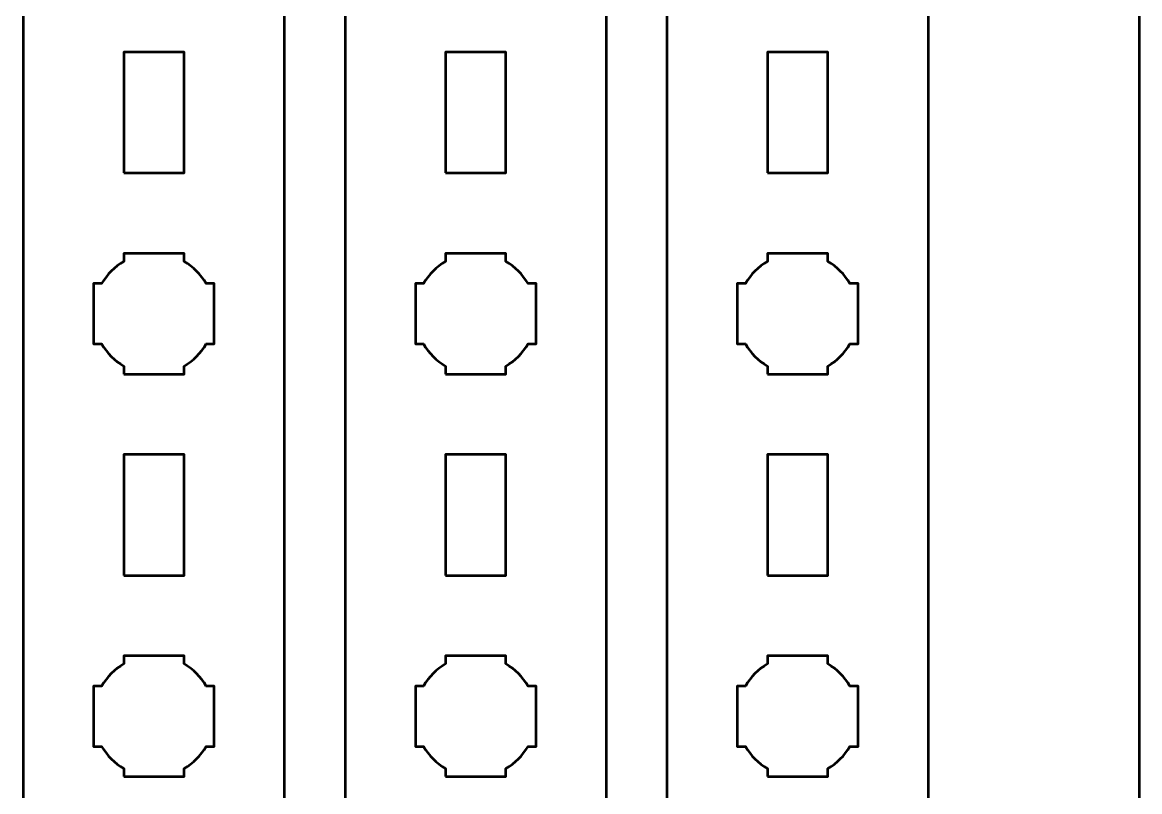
# Model space of a CAD drawing. Header units: centimetres. Extents: x -21 to 0, y -29.7 to 0.
# Drawn here: x -5.55 to 0, y -26.02 to -22.2 of the extents above; entities that cross this region are included whole.
import ezdxf

# ---------------------------------------------------------------- set-up
doc = ezdxf.new("R2010")
doc.units = ezdxf.units.CM
doc.header["$MEASUREMENT"] = 0
doc.layers.add('Layer 1', color=7, linetype='Continuous')

msp = doc.modelspace()

# ---------------------------------------------------------------- linework, layer by layer
at = {"layer": 'Layer 1', "color": 1, "lineweight": 53}
msp.add_open_spline([(-21.00003, -29.19995), (-21.00003, -29.19995), (-21.00003, -5.89992), (-21.00003, -5.89992), (-21.00003, -5.89992), (-21.00003, -5.81709), (-20.93286, -5.74992), (-20.85003, -5.74992), (-20.85003, -5.74992), (-20.7672, -5.74992), (-20.70003, -5.68275), (-20.70003, -5.59992), (-20.70003, -5.59992), (-20.70003, -5.51709), (-20.7672, -5.44992), (-20.85003, -5.44992), (-20.85003, -5.44992), (-20.93286, -5.44992), (-21.00003, -5.38275), (-21.00003, -5.29992), (-21.00003, -5.29992), (-21.00003, -5.21709), (-20.93286, -5.14992), (-20.85003, -5.14992), (-20.85003, -5.14992), (-20.7672, -5.14992), (-20.70003, -5.08275), (-20.70003, -4.99992), (-20.70003, -4.99992), (-20.70003, -4.91709), (-20.7672, -4.84992), (-20.85003, -4.84992), (-20.85003, -4.84992), (-20.93286, -4.84992), (-21.00003, -4.78275), (-21.00003, -4.69992), (-21.00003, -4.69992), (-21.00003, -4.61709), (-20.93286, -4.54992), (-20.85003, -4.54992), (-20.85003, -4.54992), (-20.7672, -4.54992), (-20.70003, -4.48275), (-20.70003, -4.39992), (-20.70003, -4.39992), (-20.70003, -4.31709), (-20.7672, -4.24992), (-20.85003, -4.24992), (-20.85003, -4.24992), (-20.93286, -4.24992), (-21.00003, -4.18275), (-21.00003, -4.09992), (-21.00003, -4.09992), (-21.00003, -4.01709), (-20.93286, -3.94992), (-20.85003, -3.94992), (-20.85003, -3.94992), (-20.7672, -3.94992), (-20.70003, -3.88275), (-20.70003, -3.79992), (-20.70003, -3.79992), (-20.70003, -3.71709), (-20.7672, -3.64992), (-20.85003, -3.64992), (-20.85003, -3.64992), (-20.93286, -3.64992), (-21.00003, -3.58275), (-21.00003, -3.49992), (-21.00003, -3.49992), (-21.00003, -3.41709), (-20.93286, -3.34992), (-20.85003, -3.34992), (-20.85003, -3.34992), (-20.7672, -3.34992), (-20.70003, -3.28275), (-20.70003, -3.19992), (-20.70003, -3.19992), (-20.70003, -3.11709), (-20.7672, -3.04992), (-20.85003, -3.04992), (-20.85003, -3.04992), (-20.93286, -3.04992), (-21.00003, -2.98275), (-21.00003, -2.89992), (-21.00003, -2.89992), (-21.00003, -2.81709), (-20.93286, -2.74992), (-20.85003, -2.74992), (-20.85003, -2.74992), (-20.7672, -2.74992), (-20.70003, -2.68275), (-20.70003, -2.59992), (-20.70003, -2.59992), (-20.70003, -2.51709), (-20.7672, -2.44992), (-20.85003, -2.44992), (-20.85003, -2.44992), (-20.93286, -2.44992), (-21.00003, -2.38275), (-21.00003, -2.29992), (-21.00003, -2.29992), (-21.00003, -2.21709), (-20.93286, -2.14992), (-20.85003, -2.14992), (-20.85003, -2.14992), (-20.7672, -2.14992), (-20.70003, -2.08275), (-20.70003, -1.99992), (-20.70003, -1.99992), (-20.70003, -1.91709), (-20.7672, -1.84992), (-20.85003, -1.84992), (-20.85003, -1.84992), (-20.93286, -1.84992), (-21.00003, -1.78275), (-21.00003, -1.69992), (-21.00003, -1.69992), (-21.00003, -1.61709), (-20.93286, -1.54992), (-20.85003, -1.54992), (-20.85003, -1.54992), (-20.7672, -1.54992), (-20.70003, -1.48275), (-20.70003, -1.39992), (-20.70003, -1.39992), (-20.70003, -1.31709), (-20.7672, -1.24992), (-20.85003, -1.24992), (-20.85003, -1.24992), (-20.93286, -1.24992), (-21.00003, -1.18275), (-21.00003, -1.09992), (-21.00003, -1.09992), (-21.00003, -1.09992), (-21.00003, -0.49992), (-21.00003, -0.49992), (-21.00003, -0.49992), (-21.00003, -0.22295), (-20.77694, 0.00004), (-20.49994, 0.00004), (-20.49994, 0.00004), (-20.49994, 0.00004), (-0.50008, 0.00004), (-0.50008, 0.00004), (-0.50008, 0.00004), (-0.22294, 0.00004), (0.00002, -0.22295), (0.00002, -0.49992), (0.00002, -0.49992), (0.00002, -0.49992), (0.00002, -29.19995), (0.00002, -29.19995), (0.00002, -29.19995), (0.00002, -29.47695), (-0.22294, -29.70004), (-0.50008, -29.70004), (-0.50008, -29.70004), (-0.50008, -29.70004), (-20.49994, -29.70004), (-20.49994, -29.70004), (-20.49994, -29.70004), (-20.77694, -29.70004), (-21.00003, -29.47695), (-21.00003, -29.19995)], degree=3, knots=[0, 0, 0, 0, 0.0243902, 0.0243902, 0.0243902, 0.0243902, 0.0487805, 0.0487805, 0.0487805, 0.0487805, 0.0731707, 0.0731707, 0.0731707, 0.0731707, 0.097561, 0.097561, 0.097561, 0.097561, 0.1219512, 0.1219512, 0.1219512, 0.1219512, 0.1463415, 0.1463415, 0.1463415, 0.1463415, 0.1707317, 0.1707317, 0.1707317, 0.1707317, 0.195122, 0.195122, 0.195122, 0.195122, 0.2195122, 0.2195122, 0.2195122, 0.2195122, 0.2439024, 0.2439024, 0.2439024, 0.2439024, 0.2682927, 0.2682927, 0.2682927, 0.2682927, 0.2926829, 0.2926829, 0.2926829, 0.2926829, 0.3170732, 0.3170732, 0.3170732, 0.3170732, 0.3414634, 0.3414634, 0.3414634, 0.3414634, 0.3658537, 0.3658537, 0.3658537, 0.3658537, 0.3902439, 0.3902439, 0.3902439, 0.3902439, 0.4146341, 0.4146341, 0.4146341, 0.4146341, 0.4390244, 0.4390244, 0.4390244, 0.4390244, 0.4634146, 0.4634146, 0.4634146, 0.4634146, 0.4878049, 0.4878049, 0.4878049, 0.4878049, 0.5121951, 0.5121951, 0.5121951, 0.5121951, 0.5365854, 0.5365854, 0.5365854, 0.5365854, 0.5609756, 0.5609756, 0.5609756, 0.5609756, 0.5853659, 0.5853659, 0.5853659, 0.5853659, 0.6097561, 0.6097561, 0.6097561, 0.6097561, 0.6341463, 0.6341463, 0.6341463, 0.6341463, 0.6585366, 0.6585366, 0.6585366, 0.6585366, 0.6829268, 0.6829268, 0.6829268, 0.6829268, 0.7073171, 0.7073171, 0.7073171, 0.7073171, 0.7317073, 0.7317073, 0.7317073, 0.7317073, 0.7560976, 0.7560976, 0.7560976, 0.7560976, 0.7804878, 0.7804878, 0.7804878, 0.7804878, 0.804878, 0.804878, 0.804878, 0.804878, 0.8292683, 0.8292683, 0.8292683, 0.8292683, 0.8536585, 0.8536585, 0.8536585, 0.8536585, 0.8780488, 0.8780488, 0.8780488, 0.8780488, 0.902439, 0.902439, 0.902439, 0.902439, 0.9268293, 0.9268293, 0.9268293, 0.9268293, 0.9512195, 0.9512195, 0.9512195, 0.9512195, 0.9756098, 0.9756098, 0.9756098, 0.9756098, 1, 1, 1, 1], dxfattribs=at)
at = {"layer": 'Layer 1', "color": 114, "lineweight": 53}
for points in [[(-4.75, -28.3), (-4.75, -28.3), (-5.05, -28.3), (-5.05, -28.3), (-5.05, -28.3), (-5.32609, -28.3), (-5.55, -28.07609), (-5.55, -27.8), (-5.55, -27.8), (-5.55, -27.8), (-5.55, -15.5), (-5.55, -15.5), (-5.55, -15.5), (-5.55, -15.22391), (-5.32609, -15), (-5.05, -15), (-5.05, -15), (-5.05, -15), (-4.75, -15), (-4.75, -15), (-4.75, -15), (-4.47391, -15), (-4.25, -15.22391), (-4.25, -15.5), (-4.25, -15.5), (-4.25, -15.5), (-4.25, -27.8), (-4.25, -27.8), (-4.25, -27.8), (-4.25, -28.07609), (-4.47391, -28.3), (-4.75, -28.3)], [(-3.15, -28.3), (-3.15, -28.3), (-3.45, -28.3), (-3.45, -28.3), (-3.45, -28.3), (-3.72609, -28.3), (-3.95, -28.07609), (-3.95, -27.8), (-3.95, -27.8), (-3.95, -27.8), (-3.95, -15.5), (-3.95, -15.5), (-3.95, -15.5), (-3.95, -15.22391), (-3.72609, -15), (-3.45, -15), (-3.45, -15), (-3.45, -15), (-3.15, -15), (-3.15, -15), (-3.15, -15), (-2.87391, -15), (-2.65, -15.22391), (-2.65, -15.5), (-2.65, -15.5), (-2.65, -15.5), (-2.65, -27.8), (-2.65, -27.8), (-2.65, -27.8), (-2.65, -28.07609), (-2.87391, -28.3), (-3.15, -28.3)], [(-1.55, -28.3), (-1.55, -28.3), (-1.85, -28.3), (-1.85, -28.3), (-1.85, -28.3), (-2.12609, -28.3), (-2.35, -28.07609), (-2.35, -27.8), (-2.35, -27.8), (-2.35, -27.8), (-2.35, -15.5), (-2.35, -15.5), (-2.35, -15.5), (-2.35, -15.22391), (-2.12609, -15), (-1.85, -15), (-1.85, -15), (-1.85, -15), (-1.55, -15), (-1.55, -15), (-1.55, -15), (-1.27391, -15), (-1.05, -15.22391), (-1.05, -15.5), (-1.05, -15.5), (-1.05, -15.5), (-1.05, -27.8), (-1.05, -27.8), (-1.05, -27.8), (-1.05, -28.07609), (-1.27391, -28.3), (-1.55, -28.3)]]:
    msp.add_open_spline(points, degree=3, knots=[0, 0, 0, 0, 0.125, 0.125, 0.125, 0.125, 0.25, 0.25, 0.25, 0.25, 0.375, 0.375, 0.375, 0.375, 0.5, 0.5, 0.5, 0.5, 0.625, 0.625, 0.625, 0.625, 0.75, 0.75, 0.75, 0.75, 0.875, 0.875, 0.875, 0.875, 1, 1, 1, 1], dxfattribs=at)
at = {"layer": 'Layer 1', "lineweight": 53}
for points, knots in [([(-5.05, -22.95), (-5.05, -22.95), (-5.05, -22.35), (-5.05, -22.35), (-5.05, -22.35), (-5.05, -22.35), (-4.75, -22.35), (-4.75, -22.35), (-4.75, -22.35), (-4.75, -22.35), (-4.75, -22.95), (-4.75, -22.95), (-4.75, -22.95), (-4.75, -22.95), (-5.05, -22.95), (-5.05, -22.95)], [0, 0, 0, 0, 0.25, 0.25, 0.25, 0.25, 0.5, 0.5, 0.5, 0.5, 0.75, 0.75, 0.75, 0.75, 1, 1, 1, 1]), ([(-3.45, -22.95), (-3.45, -22.95), (-3.45, -22.35), (-3.45, -22.35), (-3.45, -22.35), (-3.45, -22.35), (-3.15, -22.35), (-3.15, -22.35), (-3.15, -22.35), (-3.15, -22.35), (-3.15, -22.95), (-3.15, -22.95), (-3.15, -22.95), (-3.15, -22.95), (-3.45, -22.95), (-3.45, -22.95)], [0, 0, 0, 0, 0.25, 0.25, 0.25, 0.25, 0.5, 0.5, 0.5, 0.5, 0.75, 0.75, 0.75, 0.75, 1, 1, 1, 1]), ([(-1.85, -22.95), (-1.85, -22.95), (-1.85, -22.35), (-1.85, -22.35), (-1.85, -22.35), (-1.85, -22.35), (-1.55, -22.35), (-1.55, -22.35), (-1.55, -22.35), (-1.55, -22.35), (-1.55, -22.95), (-1.55, -22.95), (-1.55, -22.95), (-1.55, -22.95), (-1.85, -22.95), (-1.85, -22.95)], [0, 0, 0, 0, 0.25, 0.25, 0.25, 0.25, 0.5, 0.5, 0.5, 0.5, 0.75, 0.75, 0.75, 0.75, 1, 1, 1, 1]), ([(-5.05, -23.95), (-5.05, -23.95), (-5.05, -23.90985), (-5.05, -23.90985), (-5.05, -23.90985), (-5.09553, -23.8835), (-5.1335, -23.84553), (-5.15985, -23.8), (-5.15985, -23.8), (-5.15985, -23.8), (-5.2, -23.8), (-5.2, -23.8), (-5.2, -23.8), (-5.2, -23.8), (-5.2, -23.65), (-5.2, -23.65), (-5.2, -23.65), (-5.2, -23.65), (-5.2, -23.5), (-5.2, -23.5), (-5.2, -23.5), (-5.2, -23.5), (-5.15985, -23.5), (-5.15985, -23.5), (-5.15985, -23.5), (-5.1335, -23.45447), (-5.09553, -23.4165), (-5.05, -23.39015), (-5.05, -23.39015), (-5.05, -23.39015), (-5.05, -23.35), (-5.05, -23.35), (-5.05, -23.35), (-5.05, -23.35), (-4.9, -23.35), (-4.9, -23.35), (-4.9, -23.35), (-4.9, -23.35), (-4.75, -23.35), (-4.75, -23.35), (-4.75, -23.35), (-4.75, -23.35), (-4.75, -23.39015), (-4.75, -23.39015), (-4.75, -23.39015), (-4.70447, -23.4165), (-4.6665, -23.45447), (-4.64015, -23.5), (-4.64015, -23.5), (-4.64015, -23.5), (-4.6, -23.5), (-4.6, -23.5), (-4.6, -23.5), (-4.6, -23.5), (-4.6, -23.65), (-4.6, -23.65), (-4.6, -23.65), (-4.6, -23.65), (-4.6, -23.8), (-4.6, -23.8), (-4.6, -23.8), (-4.6, -23.8), (-4.64015, -23.8), (-4.64015, -23.8), (-4.64015, -23.8), (-4.6665, -23.84553), (-4.70447, -23.8835), (-4.75, -23.90985), (-4.75, -23.90985), (-4.75, -23.90985), (-4.75, -23.95), (-4.75, -23.95), (-4.75, -23.95), (-4.75, -23.95), (-4.9, -23.95), (-4.9, -23.95), (-4.9, -23.95), (-4.9, -23.95), (-5.05, -23.95), (-5.05, -23.95)], [0, 0, 0, 0, 0.05, 0.05, 0.05, 0.05, 0.1, 0.1, 0.1, 0.1, 0.15, 0.15, 0.15, 0.15, 0.2, 0.2, 0.2, 0.2, 0.25, 0.25, 0.25, 0.25, 0.3, 0.3, 0.3, 0.3, 0.35, 0.35, 0.35, 0.35, 0.4, 0.4, 0.4, 0.4, 0.45, 0.45, 0.45, 0.45, 0.5, 0.5, 0.5, 0.5, 0.55, 0.55, 0.55, 0.55, 0.6, 0.6, 0.6, 0.6, 0.65, 0.65, 0.65, 0.65, 0.7, 0.7, 0.7, 0.7, 0.75, 0.75, 0.75, 0.75, 0.8, 0.8, 0.8, 0.8, 0.85, 0.85, 0.85, 0.85, 0.9, 0.9, 0.9, 0.9, 0.95, 0.95, 0.95, 0.95, 1, 1, 1, 1]), ([(-3.45, -23.95), (-3.45, -23.95), (-3.45, -23.90985), (-3.45, -23.90985), (-3.45, -23.90985), (-3.49553, -23.8835), (-3.5335, -23.84553), (-3.55985, -23.8), (-3.55985, -23.8), (-3.55985, -23.8), (-3.6, -23.8), (-3.6, -23.8), (-3.6, -23.8), (-3.6, -23.8), (-3.6, -23.65), (-3.6, -23.65), (-3.6, -23.65), (-3.6, -23.65), (-3.6, -23.5), (-3.6, -23.5), (-3.6, -23.5), (-3.6, -23.5), (-3.55985, -23.5), (-3.55985, -23.5), (-3.55985, -23.5), (-3.5335, -23.45447), (-3.49553, -23.4165), (-3.45, -23.39015), (-3.45, -23.39015), (-3.45, -23.39015), (-3.45, -23.35), (-3.45, -23.35), (-3.45, -23.35), (-3.45, -23.35), (-3.3, -23.35), (-3.3, -23.35), (-3.3, -23.35), (-3.3, -23.35), (-3.15, -23.35), (-3.15, -23.35), (-3.15, -23.35), (-3.15, -23.35), (-3.15, -23.39015), (-3.15, -23.39015), (-3.15, -23.39015), (-3.10447, -23.4165), (-3.0665, -23.45447), (-3.04015, -23.5), (-3.04015, -23.5), (-3.04015, -23.5), (-3, -23.5), (-3, -23.5), (-3, -23.5), (-3, -23.5), (-3, -23.65), (-3, -23.65), (-3, -23.65), (-3, -23.65), (-3, -23.8), (-3, -23.8), (-3, -23.8), (-3, -23.8), (-3.04015, -23.8), (-3.04015, -23.8), (-3.04015, -23.8), (-3.0665, -23.84553), (-3.10447, -23.8835), (-3.15, -23.90985), (-3.15, -23.90985), (-3.15, -23.90985), (-3.15, -23.95), (-3.15, -23.95), (-3.15, -23.95), (-3.15, -23.95), (-3.3, -23.95), (-3.3, -23.95), (-3.3, -23.95), (-3.3, -23.95), (-3.45, -23.95), (-3.45, -23.95)], [0, 0, 0, 0, 0.05, 0.05, 0.05, 0.05, 0.1, 0.1, 0.1, 0.1, 0.15, 0.15, 0.15, 0.15, 0.2, 0.2, 0.2, 0.2, 0.25, 0.25, 0.25, 0.25, 0.3, 0.3, 0.3, 0.3, 0.35, 0.35, 0.35, 0.35, 0.4, 0.4, 0.4, 0.4, 0.45, 0.45, 0.45, 0.45, 0.5, 0.5, 0.5, 0.5, 0.55, 0.55, 0.55, 0.55, 0.6, 0.6, 0.6, 0.6, 0.65, 0.65, 0.65, 0.65, 0.7, 0.7, 0.7, 0.7, 0.75, 0.75, 0.75, 0.75, 0.8, 0.8, 0.8, 0.8, 0.85, 0.85, 0.85, 0.85, 0.9, 0.9, 0.9, 0.9, 0.95, 0.95, 0.95, 0.95, 1, 1, 1, 1]), ([(-1.85, -23.95), (-1.85, -23.95), (-1.85, -23.90985), (-1.85, -23.90985), (-1.85, -23.90985), (-1.89553, -23.8835), (-1.9335, -23.84553), (-1.95985, -23.8), (-1.95985, -23.8), (-1.95985, -23.8), (-2, -23.8), (-2, -23.8), (-2, -23.8), (-2, -23.8), (-2, -23.65), (-2, -23.65), (-2, -23.65), (-2, -23.65), (-2, -23.5), (-2, -23.5), (-2, -23.5), (-2, -23.5), (-1.95985, -23.5), (-1.95985, -23.5), (-1.95985, -23.5), (-1.9335, -23.45447), (-1.89553, -23.4165), (-1.85, -23.39015), (-1.85, -23.39015), (-1.85, -23.39015), (-1.85, -23.35), (-1.85, -23.35), (-1.85, -23.35), (-1.85, -23.35), (-1.7, -23.35), (-1.7, -23.35), (-1.7, -23.35), (-1.7, -23.35), (-1.55, -23.35), (-1.55, -23.35), (-1.55, -23.35), (-1.55, -23.35), (-1.55, -23.39015), (-1.55, -23.39015), (-1.55, -23.39015), (-1.50447, -23.4165), (-1.4665, -23.45447), (-1.44015, -23.5), (-1.44015, -23.5), (-1.44015, -23.5), (-1.4, -23.5), (-1.4, -23.5), (-1.4, -23.5), (-1.4, -23.5), (-1.4, -23.65), (-1.4, -23.65), (-1.4, -23.65), (-1.4, -23.65), (-1.4, -23.8), (-1.4, -23.8), (-1.4, -23.8), (-1.4, -23.8), (-1.44015, -23.8), (-1.44015, -23.8), (-1.44015, -23.8), (-1.4665, -23.84553), (-1.50447, -23.8835), (-1.55, -23.90985), (-1.55, -23.90985), (-1.55, -23.90985), (-1.55, -23.95), (-1.55, -23.95), (-1.55, -23.95), (-1.55, -23.95), (-1.7, -23.95), (-1.7, -23.95), (-1.7, -23.95), (-1.7, -23.95), (-1.85, -23.95), (-1.85, -23.95)], [0, 0, 0, 0, 0.05, 0.05, 0.05, 0.05, 0.1, 0.1, 0.1, 0.1, 0.15, 0.15, 0.15, 0.15, 0.2, 0.2, 0.2, 0.2, 0.25, 0.25, 0.25, 0.25, 0.3, 0.3, 0.3, 0.3, 0.35, 0.35, 0.35, 0.35, 0.4, 0.4, 0.4, 0.4, 0.45, 0.45, 0.45, 0.45, 0.5, 0.5, 0.5, 0.5, 0.55, 0.55, 0.55, 0.55, 0.6, 0.6, 0.6, 0.6, 0.65, 0.65, 0.65, 0.65, 0.7, 0.7, 0.7, 0.7, 0.75, 0.75, 0.75, 0.75, 0.8, 0.8, 0.8, 0.8, 0.85, 0.85, 0.85, 0.85, 0.9, 0.9, 0.9, 0.9, 0.95, 0.95, 0.95, 0.95, 1, 1, 1, 1]), ([(-5.05, -24.95), (-5.05, -24.95), (-5.05, -24.35), (-5.05, -24.35), (-5.05, -24.35), (-5.05, -24.35), (-4.75, -24.35), (-4.75, -24.35), (-4.75, -24.35), (-4.75, -24.35), (-4.75, -24.95), (-4.75, -24.95), (-4.75, -24.95), (-4.75, -24.95), (-5.05, -24.95), (-5.05, -24.95)], [0, 0, 0, 0, 0.25, 0.25, 0.25, 0.25, 0.5, 0.5, 0.5, 0.5, 0.75, 0.75, 0.75, 0.75, 1, 1, 1, 1]), ([(-3.45, -24.95), (-3.45, -24.95), (-3.45, -24.35), (-3.45, -24.35), (-3.45, -24.35), (-3.45, -24.35), (-3.15, -24.35), (-3.15, -24.35), (-3.15, -24.35), (-3.15, -24.35), (-3.15, -24.95), (-3.15, -24.95), (-3.15, -24.95), (-3.15, -24.95), (-3.45, -24.95), (-3.45, -24.95)], [0, 0, 0, 0, 0.25, 0.25, 0.25, 0.25, 0.5, 0.5, 0.5, 0.5, 0.75, 0.75, 0.75, 0.75, 1, 1, 1, 1]), ([(-1.85, -24.95), (-1.85, -24.95), (-1.85, -24.35), (-1.85, -24.35), (-1.85, -24.35), (-1.85, -24.35), (-1.55, -24.35), (-1.55, -24.35), (-1.55, -24.35), (-1.55, -24.35), (-1.55, -24.95), (-1.55, -24.95), (-1.55, -24.95), (-1.55, -24.95), (-1.85, -24.95), (-1.85, -24.95)], [0, 0, 0, 0, 0.25, 0.25, 0.25, 0.25, 0.5, 0.5, 0.5, 0.5, 0.75, 0.75, 0.75, 0.75, 1, 1, 1, 1]), ([(-5.05, -25.95), (-5.05, -25.95), (-5.05, -25.90985), (-5.05, -25.90985), (-5.05, -25.90985), (-5.09553, -25.8835), (-5.1335, -25.84553), (-5.15985, -25.8), (-5.15985, -25.8), (-5.15985, -25.8), (-5.2, -25.8), (-5.2, -25.8), (-5.2, -25.8), (-5.2, -25.8), (-5.2, -25.65), (-5.2, -25.65), (-5.2, -25.65), (-5.2, -25.65), (-5.2, -25.5), (-5.2, -25.5), (-5.2, -25.5), (-5.2, -25.5), (-5.15985, -25.5), (-5.15985, -25.5), (-5.15985, -25.5), (-5.1335, -25.45447), (-5.09553, -25.4165), (-5.05, -25.39015), (-5.05, -25.39015), (-5.05, -25.39015), (-5.05, -25.35), (-5.05, -25.35), (-5.05, -25.35), (-5.05, -25.35), (-4.9, -25.35), (-4.9, -25.35), (-4.9, -25.35), (-4.9, -25.35), (-4.75, -25.35), (-4.75, -25.35), (-4.75, -25.35), (-4.75, -25.35), (-4.75, -25.39015), (-4.75, -25.39015), (-4.75, -25.39015), (-4.70447, -25.4165), (-4.6665, -25.45447), (-4.64015, -25.5), (-4.64015, -25.5), (-4.64015, -25.5), (-4.6, -25.5), (-4.6, -25.5), (-4.6, -25.5), (-4.6, -25.5), (-4.6, -25.65), (-4.6, -25.65), (-4.6, -25.65), (-4.6, -25.65), (-4.6, -25.8), (-4.6, -25.8), (-4.6, -25.8), (-4.6, -25.8), (-4.64015, -25.8), (-4.64015, -25.8), (-4.64015, -25.8), (-4.6665, -25.84553), (-4.70447, -25.8835), (-4.75, -25.90985), (-4.75, -25.90985), (-4.75, -25.90985), (-4.75, -25.95), (-4.75, -25.95), (-4.75, -25.95), (-4.75, -25.95), (-4.9, -25.95), (-4.9, -25.95), (-4.9, -25.95), (-4.9, -25.95), (-5.05, -25.95), (-5.05, -25.95)], [0, 0, 0, 0, 0.05, 0.05, 0.05, 0.05, 0.1, 0.1, 0.1, 0.1, 0.15, 0.15, 0.15, 0.15, 0.2, 0.2, 0.2, 0.2, 0.25, 0.25, 0.25, 0.25, 0.3, 0.3, 0.3, 0.3, 0.35, 0.35, 0.35, 0.35, 0.4, 0.4, 0.4, 0.4, 0.45, 0.45, 0.45, 0.45, 0.5, 0.5, 0.5, 0.5, 0.55, 0.55, 0.55, 0.55, 0.6, 0.6, 0.6, 0.6, 0.65, 0.65, 0.65, 0.65, 0.7, 0.7, 0.7, 0.7, 0.75, 0.75, 0.75, 0.75, 0.8, 0.8, 0.8, 0.8, 0.85, 0.85, 0.85, 0.85, 0.9, 0.9, 0.9, 0.9, 0.95, 0.95, 0.95, 0.95, 1, 1, 1, 1]), ([(-3.45, -25.95), (-3.45, -25.95), (-3.45, -25.90985), (-3.45, -25.90985), (-3.45, -25.90985), (-3.49553, -25.8835), (-3.5335, -25.84553), (-3.55985, -25.8), (-3.55985, -25.8), (-3.55985, -25.8), (-3.6, -25.8), (-3.6, -25.8), (-3.6, -25.8), (-3.6, -25.8), (-3.6, -25.65), (-3.6, -25.65), (-3.6, -25.65), (-3.6, -25.65), (-3.6, -25.5), (-3.6, -25.5), (-3.6, -25.5), (-3.6, -25.5), (-3.55985, -25.5), (-3.55985, -25.5), (-3.55985, -25.5), (-3.5335, -25.45447), (-3.49553, -25.4165), (-3.45, -25.39015), (-3.45, -25.39015), (-3.45, -25.39015), (-3.45, -25.35), (-3.45, -25.35), (-3.45, -25.35), (-3.45, -25.35), (-3.3, -25.35), (-3.3, -25.35), (-3.3, -25.35), (-3.3, -25.35), (-3.15, -25.35), (-3.15, -25.35), (-3.15, -25.35), (-3.15, -25.35), (-3.15, -25.39015), (-3.15, -25.39015), (-3.15, -25.39015), (-3.10447, -25.4165), (-3.0665, -25.45447), (-3.04015, -25.5), (-3.04015, -25.5), (-3.04015, -25.5), (-3, -25.5), (-3, -25.5), (-3, -25.5), (-3, -25.5), (-3, -25.65), (-3, -25.65), (-3, -25.65), (-3, -25.65), (-3, -25.8), (-3, -25.8), (-3, -25.8), (-3, -25.8), (-3.04015, -25.8), (-3.04015, -25.8), (-3.04015, -25.8), (-3.0665, -25.84553), (-3.10447, -25.8835), (-3.15, -25.90985), (-3.15, -25.90985), (-3.15, -25.90985), (-3.15, -25.95), (-3.15, -25.95), (-3.15, -25.95), (-3.15, -25.95), (-3.3, -25.95), (-3.3, -25.95), (-3.3, -25.95), (-3.3, -25.95), (-3.45, -25.95), (-3.45, -25.95)], [0, 0, 0, 0, 0.05, 0.05, 0.05, 0.05, 0.1, 0.1, 0.1, 0.1, 0.15, 0.15, 0.15, 0.15, 0.2, 0.2, 0.2, 0.2, 0.25, 0.25, 0.25, 0.25, 0.3, 0.3, 0.3, 0.3, 0.35, 0.35, 0.35, 0.35, 0.4, 0.4, 0.4, 0.4, 0.45, 0.45, 0.45, 0.45, 0.5, 0.5, 0.5, 0.5, 0.55, 0.55, 0.55, 0.55, 0.6, 0.6, 0.6, 0.6, 0.65, 0.65, 0.65, 0.65, 0.7, 0.7, 0.7, 0.7, 0.75, 0.75, 0.75, 0.75, 0.8, 0.8, 0.8, 0.8, 0.85, 0.85, 0.85, 0.85, 0.9, 0.9, 0.9, 0.9, 0.95, 0.95, 0.95, 0.95, 1, 1, 1, 1]), ([(-1.85, -25.95), (-1.85, -25.95), (-1.85, -25.90985), (-1.85, -25.90985), (-1.85, -25.90985), (-1.89553, -25.8835), (-1.9335, -25.84553), (-1.95985, -25.8), (-1.95985, -25.8), (-1.95985, -25.8), (-2, -25.8), (-2, -25.8), (-2, -25.8), (-2, -25.8), (-2, -25.65), (-2, -25.65), (-2, -25.65), (-2, -25.65), (-2, -25.5), (-2, -25.5), (-2, -25.5), (-2, -25.5), (-1.95985, -25.5), (-1.95985, -25.5), (-1.95985, -25.5), (-1.9335, -25.45447), (-1.89553, -25.4165), (-1.85, -25.39015), (-1.85, -25.39015), (-1.85, -25.39015), (-1.85, -25.35), (-1.85, -25.35), (-1.85, -25.35), (-1.85, -25.35), (-1.7, -25.35), (-1.7, -25.35), (-1.7, -25.35), (-1.7, -25.35), (-1.55, -25.35), (-1.55, -25.35), (-1.55, -25.35), (-1.55, -25.35), (-1.55, -25.39015), (-1.55, -25.39015), (-1.55, -25.39015), (-1.50447, -25.4165), (-1.4665, -25.45447), (-1.44015, -25.5), (-1.44015, -25.5), (-1.44015, -25.5), (-1.4, -25.5), (-1.4, -25.5), (-1.4, -25.5), (-1.4, -25.5), (-1.4, -25.65), (-1.4, -25.65), (-1.4, -25.65), (-1.4, -25.65), (-1.4, -25.8), (-1.4, -25.8), (-1.4, -25.8), (-1.4, -25.8), (-1.44015, -25.8), (-1.44015, -25.8), (-1.44015, -25.8), (-1.4665, -25.84553), (-1.50447, -25.8835), (-1.55, -25.90985), (-1.55, -25.90985), (-1.55, -25.90985), (-1.55, -25.95), (-1.55, -25.95), (-1.55, -25.95), (-1.55, -25.95), (-1.7, -25.95), (-1.7, -25.95), (-1.7, -25.95), (-1.7, -25.95), (-1.85, -25.95), (-1.85, -25.95)], [0, 0, 0, 0, 0.05, 0.05, 0.05, 0.05, 0.1, 0.1, 0.1, 0.1, 0.15, 0.15, 0.15, 0.15, 0.2, 0.2, 0.2, 0.2, 0.25, 0.25, 0.25, 0.25, 0.3, 0.3, 0.3, 0.3, 0.35, 0.35, 0.35, 0.35, 0.4, 0.4, 0.4, 0.4, 0.45, 0.45, 0.45, 0.45, 0.5, 0.5, 0.5, 0.5, 0.55, 0.55, 0.55, 0.55, 0.6, 0.6, 0.6, 0.6, 0.65, 0.65, 0.65, 0.65, 0.7, 0.7, 0.7, 0.7, 0.75, 0.75, 0.75, 0.75, 0.8, 0.8, 0.8, 0.8, 0.85, 0.85, 0.85, 0.85, 0.9, 0.9, 0.9, 0.9, 0.95, 0.95, 0.95, 0.95, 1, 1, 1, 1])]:
    msp.add_open_spline(points, degree=3, knots=knots, dxfattribs=at)

doc.saveas('drawing.dxf')
